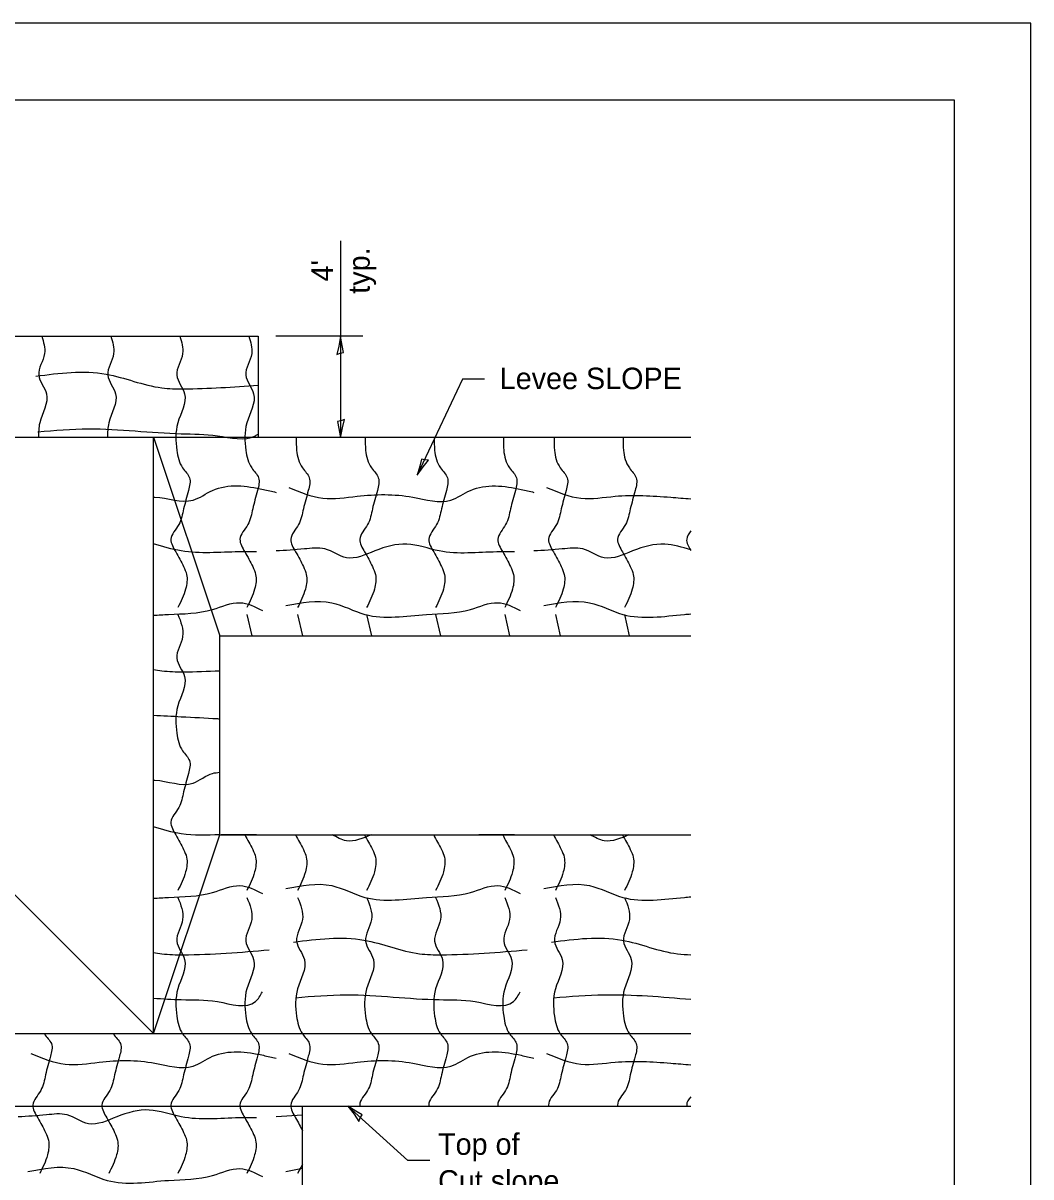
# Model space of a CAD drawing. Extents: x 0 to 2.83, y -0.12 to 1.83.
# Drawn here: x 2.286 to 2.833, y 1.207 to 1.833 of the extents above; entities that cross this region are included whole.
import ezdxf

# ---------------------------------------------------------------- set-up
doc = ezdxf.new("R2010")
doc.units = 0
for name, color, linetype in [('RD_Pr_Roadway_Dimensions', 7, 'Continuous'), ('RD_Pr_Roadway_Notes', 7, 'Continuous'), ('SH_General_Details', 7, 'Continuous'), ('SH_Printer_Plotting_Border', 7, 'Continuous')]:
    doc.layers.add(name, color=color, linetype=linetype)

msp = doc.modelspace()

# ---------------------------------------------------------------- linework, layer by layer
at = {"layer": 'RD_Pr_Roadway_Dimensions'}
for p, q in [((2.458365963465531, 1.7149738783539883), (2.458365963465531, 1.6632127515877282)), ((2.4704259634679153, 1.6632127515877282), (2.4232826301326944, 1.6632127515877282)), ((2.458365963465531, 1.6632127515877282), (2.458365963465531, 1.608074418246994))]:
    msp.add_line(p, q, dxfattribs=at)
for points in [[(2.456273963478018, 1.6532147515813507), (2.4581959634689583, 1.654028751591841), (2.4600379634765877, 1.6543427515829598), (2.459231963462193, 1.6582127515877283), (2.458365963465531, 1.6632127515877282), (2.457395963477154, 1.6578787515761948)], [(2.4604579634731603, 1.6180724182526267), (2.458535963462849, 1.6172584182421363), (2.456693963474591, 1.6169444182517625), (2.457499963468869, 1.613074418246994), (2.458365963465531, 1.608074418246994), (2.4593359634747696, 1.6134084182585275)]]:
    msp.add_lwpolyline(points, close=True, dxfattribs=at)
at = {"layer": 'RD_Pr_Roadway_Notes'}
for p, q in [((2.5245726301340357, 1.6399060849154985), (2.50002929680254, 1.5877877515758074)), ((2.5366326301364195, 1.6399060849154985), (2.5245726301340357, 1.6399060849154985)), ((2.494887630131651, 1.2154510849120712), (2.462395963477154, 1.2449927515784895)), ((2.5069476301340354, 1.2154510849120712), (2.494887630131651, 1.2154510849120712))]:
    msp.add_line(p, q, dxfattribs=at)
for points in [[(2.5061814812293246, 1.5959417134920753), (2.504095842904408, 1.5960241317751502), (2.5022956006793273, 1.5965248192156352), (2.501376019901593, 1.5926802246774232), (2.50002929680254, 1.5877877515758074), (2.5031793546942964, 1.592200187564144)], [(2.4683861247768593, 1.236719032009939), (2.46907681638654, 1.2386887084046996), (2.4700836389532284, 1.240262833019594), (2.4666780246963693, 1.242269902408371), (2.462395963477154, 1.2449927515784895), (2.465690036383082, 1.2406867627705134)]]:
    msp.add_lwpolyline(points, close=True, dxfattribs=at)
at = {"layer": 'SH_General_Details'}
for p, q in [((2.833327666646799, 1.8333333334724111), (-5.666646798514799e-06, 1.8333333334922792)), ((2.833327666666666, 0), (2.833327666666666, 1.8333333334922792)), ((2.142027630137463, 1.6632127515877282), (2.4137092968096927, 1.6632127515877282)), ((2.4137092968096927, 1.6632127515877282), (2.4137092968096927, 1.608074418246994)), ((1.6522242967953875, 1.6084177515904106), (2.6485659634737266, 1.6084177515904106)), ((2.3567476301459562, 1.2844177515904105), (2.3567476301459562, 1.6084177515904106)), ((2.3567476301459562, 1.6084177515904106), (2.3927476301459563, 1.5004177515904105)), ((2.407455963479538, 1.512101084908346), (2.4100926301350785, 1.5004177515904105)), ((2.435010963466574, 1.512101084908346), (2.437647630142231, 1.5004177515904105)), ((2.4725109634665743, 1.512101084908346), (2.475147630142231, 1.5004177515904105)), ((2.510010963466574, 1.512101084908346), (2.512647630142231, 1.5004177515904105)), ((2.547510963466574, 1.512101084908346), (2.5501476301422312, 1.5004177515904105)), ((2.5750659634737265, 1.512101084908346), (2.577702630129267, 1.5004177515904105)), ((2.6125659634737266, 1.512101084908346), (2.615202630129267, 1.5004177515904105)), ((2.3927476301459563, 1.5004177515904105), (2.6485659634737266, 1.5004177515904105)), ((2.3927476301459563, 1.3924177515904106), (2.3927476301459563, 1.5004177515904105)), ((2.2487476301459566, 1.3924177515904106), (2.3567476301459562, 1.2844177515904105)), ((2.3567476301459562, 1.2844177515904105), (2.3927476301459563, 1.3924177515904106)), ((2.3927476301459563, 1.3924177515904106), (2.6485659634737266, 1.3924177515904106)), ((1.6522242967953875, 1.2844177515904105), (2.6485659634737266, 1.2844177515904105)), ((1.6522242967953875, 1.2449927515784895), (2.6485659634737266, 1.2449927515784895)), ((2.4377476301459566, 0.49455108491579663), (2.4377476301459566, 1.2449927515784895)), ((2.4377476301459566, 1.2401694182554877), (2.423340963470001, 1.2391610849107302)), ((2.428644296812077, 1.2094527515771485), (2.4377476301459566, 1.211371084908644)), ((2.4377476301459566, 1.2131944182517624), (2.435010963466574, 1.2083877515795327))]:
    msp.add_line(p, q, dxfattribs=at)
msp.add_lwpolyline([(0.16666099999999995, 1.791666666825613), (2.791661000019868, 1.791666666825613), (2.791661000019868, 0.04166666682561239), (0.16666099999999995, 0.04166666682561239)], close=True, dxfattribs=at)
for points in [[(2.296042630142529, 1.6632127515877282), (2.2976109634702993, 1.6537527515890693), (2.294424296802838, 1.6420827515924967), (2.2986692968076063, 1.6320027515890694), (2.2949559634795382, 1.6160877515877283), (2.2942659634618057, 1.6084177515904106)], [(2.3335426301425293, 1.6632127515877282), (2.3351109634702993, 1.6537527515890693), (2.331924296802838, 1.6420827515924967), (2.3361692968076064, 1.6320027515890694), (2.3324559634795383, 1.6160877515877283), (2.3317659634618058, 1.6084177515904106)], [(2.3710426301425294, 1.6632127515877282), (2.3726109634702994, 1.6537527515890693), (2.369424296802838, 1.6420827515924967), (2.3736692968076065, 1.6320027515890694), (2.369955963479538, 1.6160877515877283), (2.369424296802838, 1.6012310849229492), (2.3726109634702994, 1.5916827515761054), (2.3763242967991127, 1.5863727515737212), (2.375790963477452, 1.579481084922949), (2.373135963466574, 1.5694010849202669), (2.3704892968004536, 1.5609110849107302), (2.3662442967956854, 1.5529527515771484), (2.368890963461806, 1.5460527515808737), (2.373135963466574, 1.5380960849131142), (2.3747259634604645, 1.5338577515880263), (2.37420096346419, 1.5258927515747642), (2.369955963479538, 1.5158127515914537)], [(2.408542630142529, 1.6632127515877282), (2.4101109634702995, 1.6537527515890693), (2.406924296802838, 1.6420827515924967), (2.411169296807606, 1.6320027515890694), (2.407455963479538, 1.6160877515877283), (2.406924296802838, 1.6012310849229492), (2.4101109634702995, 1.5916827515761054), (2.413824296799113, 1.5863727515737212), (2.413290963477452, 1.579481084922949), (2.410635963466574, 1.5694010849202669), (2.4079892968004537, 1.5609110849107302), (2.4037442967956855, 1.5529527515771484), (2.406390963461806, 1.5460527515808737), (2.410635963466574, 1.5380960849131142), (2.4122259634604646, 1.5338577515880263), (2.41170096346419, 1.5258927515747642), (2.407455963479538, 1.5158127515914537)], [(2.2928342968096924, 1.6415510849157966), (2.3310309634676174, 1.6426160849134124), (2.361270963477154, 1.6351827515761053), (2.372940963473727, 1.634651084920267), (2.4137092968096927, 1.6366177515784897)], [(2.2938909634618057, 1.6113110849062597), (2.321484296805222, 1.612901084920267), (2.371884296801497, 1.6102527515890694), (2.3915109634665743, 1.6091877515914537), (2.4122042967943442, 1.6091877515914537), (2.4137092968096927, 1.610094418248037)], [(2.4343059634631468, 1.6081044182578719), (2.4344792968099904, 1.6012310849229492), (2.437665963477452, 1.5916827515761054), (2.4413792968062653, 1.5863727515737212), (2.440845963465233, 1.579481084922949), (2.4381909634737267, 1.5694010849202669), (2.435544296807606, 1.5609110849107302), (2.431299296802838, 1.5529527515771484), (2.4339459634689584, 1.5460527515808737), (2.4381909634737267, 1.5380960849131142), (2.439780963467617, 1.5338577515880263), (2.4392559634713424, 1.5258927515747642), (2.435010963466574, 1.5158127515914537)], [(2.4718092967933014, 1.608159418245653), (2.4719792968099905, 1.6012310849229492), (2.475165963477452, 1.5916827515761054), (2.4788792968062654, 1.5863727515737212), (2.478345963465233, 1.579481084922949), (2.4756909634737267, 1.5694010849202669), (2.4730442968076063, 1.5609110849107302), (2.468799296802838, 1.5529527515771484), (2.4714459634689585, 1.5460527515808737), (2.4756909634737267, 1.5380960849131142), (2.477280963467617, 1.5338577515880263), (2.4767559634713425, 1.5258927515747642), (2.4725109634665743, 1.5158127515914537)], [(2.5093126301435724, 1.6082127515877283), (2.5094792968099906, 1.6012310849229492), (2.5126659634774517, 1.5916827515761054), (2.516379296806265, 1.5863727515737212), (2.515845963465233, 1.579481084922949), (2.513190963473727, 1.5694010849202669), (2.5105442968076064, 1.5609110849107302), (2.506299296802838, 1.5529527515771484), (2.508945963468958, 1.5460527515808737), (2.513190963473727, 1.5380960849131142), (2.5147809634676173, 1.5338577515880263), (2.5142559634713426, 1.5258927515747642), (2.510010963466574, 1.5158127515914537)], [(2.5468142968086496, 1.6082694182398414), (2.5469792968099907, 1.6012310849229492), (2.550165963477452, 1.5916827515761054), (2.553879296806265, 1.5863727515737212), (2.553345963465233, 1.579481084922949), (2.5506909634737265, 1.5694010849202669), (2.5480442968076065, 1.5609110849107302), (2.543799296802838, 1.5529527515771484), (2.5464459634689582, 1.5460527515808737), (2.5506909634737265, 1.5380960849131142), (2.5522809634676173, 1.5338577515880263), (2.5517559634713423, 1.5258927515747642), (2.547510963466574, 1.5158127515914537)], [(2.5743726301459566, 1.6083094182411826), (2.5745342967977716, 1.6012310849229492), (2.577720963465233, 1.5916827515761054), (2.5814342967933013, 1.5863727515737212), (2.5809009634723856, 1.579481084922949), (2.5782459634607626, 1.5694010849202669), (2.5755992967953873, 1.5609110849107302), (2.5713542968099907, 1.5529527515771484), (2.5740009634761107, 1.5460527515808737), (2.5782459634607626, 1.5380960849131142), (2.57983596347477, 1.5338577515880263), (2.579310963478495, 1.5258927515747642), (2.5750659634737265, 1.5158127515914537)], [(2.611874296811034, 1.608362751583258), (2.6120342967977717, 1.6012310849229492), (2.615220963465233, 1.5916827515761054), (2.6189342967933014, 1.5863727515737212), (2.6184009634723857, 1.579481084922949), (2.6157459634607627, 1.5694010849202669), (2.6130992967953874, 1.5609110849107302), (2.6088542968099904, 1.5529527515771484), (2.611500963476111, 1.5460527515808737), (2.6157459634607627, 1.5380960849131142), (2.61733596347477, 1.5338577515880263), (2.616810963478495, 1.5258927515747642), (2.6125659634737266, 1.5158127515914537)], [(2.3567476301459562, 1.5757877515758074), (2.3575592967933012, 1.5757677515747643), (2.3782442967956854, 1.5741777515808737), (2.3888559634750677, 1.579481084922949), (2.416449296799113, 1.5800127515795326), (2.423340963470001, 1.5784160849253333)], [(2.430234296805222, 1.5810710849168397), (2.4488042967980697, 1.5752360849181808), (2.4673742968110335, 1.5762927515904104), (2.497614296800454, 1.5757677515747643), (2.518299296802838, 1.5741777515808737), (2.528910963462849, 1.579481084922949), (2.5565042968062652, 1.5800127515795326), (2.563395963477154, 1.5784160849253333)], [(2.570289296812375, 1.5810710849168397), (2.588859296805222, 1.5752360849181808), (2.6074292967980695, 1.5762927515904104), (2.6376692968076063, 1.5757677515747643), (2.6485659634737266, 1.5748844182493782)], [(2.6485659634737266, 1.557527751585344), (2.6463542968099905, 1.5529527515771484), (2.6485659634737266, 1.5469044182504212)], [(2.4127292968099905, 1.5460527515808737), (2.403180963463147, 1.5460527515808737), (2.371884296801497, 1.5465860849226511), (2.3567476301459562, 1.550401084920267)], [(2.5527842967977716, 1.5460527515808737), (2.5432359634702992, 1.5460527515808737), (2.5119392968086496, 1.5465860849226511), (2.4944259634679153, 1.5502977515856422), (2.4769209634726836, 1.5465860849226511), (2.461539296812375, 1.5428727515737213), (2.4498609634702992, 1.547651084920267), (2.4387242967953875, 1.547651084920267), (2.423340963470001, 1.5465860849226511)], [(2.6485659634737266, 1.5470977515781916), (2.6344809634750677, 1.5502977515856422), (2.616975963460465, 1.5465860849226511), (2.601594296800156, 1.5428727515737213), (2.589915963477452, 1.547651084920267), (2.57877929680254, 1.547651084920267), (2.563395963477154, 1.5465860849226511)], [(2.3567476301459562, 1.5116194182435667), (2.3649842968052224, 1.512101084908346), (2.3888559634750677, 1.5147560849192239), (2.403714296804924, 1.5184677515829599), (2.415915963477452, 1.5142227515781916)], [(2.428644296812077, 1.5168777515890695), (2.453580963479538, 1.5184677515829599), (2.4716192967956854, 1.512101084908346), (2.5050392968123747, 1.512101084908346), (2.528910963462849, 1.5147560849192239), (2.543769296812077, 1.5184677515829599), (2.555970963465233, 1.5142227515781916)], [(2.568699296799113, 1.5168777515890695), (2.593635963466574, 1.5184677515829599), (2.611674296802838, 1.512101084908346), (2.645094296800156, 1.512101084908346), (2.6485659634737266, 1.5123977515901124)], [(2.369955963479538, 1.512101084908346), (2.3726109634702994, 1.5000410849253334), (2.369424296802838, 1.488371084908644), (2.3736692968076065, 1.4782910849253332), (2.369955963479538, 1.4623760849239922), (2.369424296802838, 1.4475177515747644), (2.3726109634702994, 1.4379710849131144), (2.3763242967991127, 1.4326610849107302), (2.375790963477452, 1.4257677515747642), (2.373135963466574, 1.4156877515914537), (2.3704892968004536, 1.4071977515819167), (2.3662442967956854, 1.3992410849134123), (2.368890963461806, 1.3923410849178828), (2.373135963466574, 1.384382751584301), (2.3747259634604645, 1.3801460849250353), (2.37420096346419, 1.372181084911028), (2.369955963479538, 1.362101084908346)], [(2.3567476301459562, 1.4821627515758073), (2.361270963477154, 1.4814710849131143), (2.372940963473727, 1.4809377515914537), (2.3927476301459563, 1.4814810849229492)], [(2.3567476301459562, 1.4573494182432687), (2.371884296801497, 1.4565410849253333), (2.3915109634665743, 1.455476084908346), (2.3927476301459563, 1.4553994182551897)], [(2.3567476301459562, 1.4220760849120713), (2.3575592967933012, 1.4220560849110282), (2.3782442967956854, 1.4204660849178827), (2.3888559634750677, 1.4257677515747642), (2.3927476301459563, 1.4263194182517624)], [(2.3927476301459563, 1.3924277515808738), (2.371884296801497, 1.3928727515737211), (2.3567476301459562, 1.3966894182565308)], [(2.4127292968099905, 1.3923410849178828), (2.403180963463147, 1.3923410849178828), (2.393502630141188, 1.3924177515904106)], [(2.406352630144913, 1.3924177515904106), (2.406390963461806, 1.3923410849178828), (2.410635963466574, 1.384382751584301), (2.4122259634604646, 1.3801460849250353), (2.41170096346419, 1.372181084911028), (2.407455963479538, 1.362101084908346)], [(2.4339076301326945, 1.3924177515904106), (2.4339459634689584, 1.3923410849178828), (2.4381909634737267, 1.384382751584301), (2.439780963467617, 1.3801460849250353), (2.4392559634713424, 1.372181084911028), (2.435010963466574, 1.362101084908346)], [(2.474955963479538, 1.3924177515904106), (2.461539296812375, 1.38916108491073), (2.453892630126883, 1.3924177515904106)], [(2.4714076301326946, 1.3924177515904106), (2.4714459634689585, 1.3923410849178828), (2.4756909634737267, 1.384382751584301), (2.477280963467617, 1.3801460849250353), (2.4767559634713425, 1.372181084911028), (2.4725109634665743, 1.362101084908346)], [(2.5089076301326942, 1.3924177515904106), (2.508945963468958, 1.3923410849178828), (2.513190963473727, 1.384382751584301), (2.5147809634676173, 1.3801460849250353), (2.5142559634713426, 1.372181084911028), (2.510010963466574, 1.362101084908346)], [(2.5527842967977716, 1.3923410849178828), (2.5432359634702992, 1.3923410849178828), (2.533557630128224, 1.3924177515904106)], [(2.5464076301326943, 1.3924177515904106), (2.5464459634689582, 1.3923410849178828), (2.5506909634737265, 1.384382751584301), (2.5522809634676173, 1.3801460849250353), (2.5517559634713423, 1.372181084911028), (2.547510963466574, 1.362101084908346)], [(2.573962630139847, 1.3924177515904106), (2.5740009634761107, 1.3923410849178828), (2.5782459634607626, 1.384382751584301), (2.57983596347477, 1.3801460849250353), (2.579310963478495, 1.372181084911028), (2.5750659634737265, 1.362101084908346)], [(2.615010963466574, 1.3924177515904106), (2.601594296800156, 1.38916108491073), (2.5939476301340356, 1.3924177515904106)], [(2.611462630139847, 1.3924177515904106), (2.611500963476111, 1.3923410849178828), (2.6157459634607627, 1.384382751584301), (2.61733596347477, 1.3801460849250353), (2.616810963478495, 1.372181084911028), (2.6125659634737266, 1.362101084908346)], [(2.428644296812077, 1.3631660849253333), (2.453580963479538, 1.3647560849192237), (2.4716192967956854, 1.3583877515795326), (2.5050392968123747, 1.3583877515795326), (2.528910963462849, 1.3610427515904104), (2.543769296812077, 1.3647560849192237), (2.555970963465233, 1.3605110849144555)], [(2.568699296799113, 1.3631660849253333), (2.593635963466574, 1.3647560849192237), (2.611674296802838, 1.3583877515795326), (2.645094296800156, 1.3583877515795326), (2.6485659634737266, 1.3586860849062599)], [(2.3567476301459562, 1.3579060849154985), (2.3649842968052224, 1.3583877515795326), (2.3888559634750677, 1.3610427515904104), (2.403714296804924, 1.3647560849192237), (2.415915963477452, 1.3605110849144555)], [(2.369955963479538, 1.3583877515795326), (2.3726109634702994, 1.3463277515771486), (2.369424296802838, 1.3346577515805758), (2.3736692968076065, 1.3245777515771484), (2.369955963479538, 1.3086627515758074), (2.369424296802838, 1.2938060849110282), (2.3726109634702994, 1.284257751584301), (2.3763242967991127, 1.2789477515819168), (2.375790963477452, 1.2720560849110283), (2.373135963466574, 1.261976084908346), (2.3704892968004536, 1.2534860849181808), (2.3662442967956854, 1.245527751585344), (2.368890963461806, 1.2386277515890693), (2.373135963466574, 1.2306710849205649), (2.3747259634604645, 1.2264327515761053), (2.37420096346419, 1.2184677515829598), (2.369955963479538, 1.2083877515795327)], [(2.407455963479538, 1.3583877515795326), (2.4101109634702995, 1.3463277515771486), (2.406924296802838, 1.3346577515805758), (2.411169296807606, 1.3245777515771484), (2.407455963479538, 1.3086627515758074), (2.406924296802838, 1.2938060849110282), (2.4101109634702995, 1.284257751584301), (2.413824296799113, 1.2789477515819168), (2.413290963477452, 1.2720560849110283), (2.410635963466574, 1.261976084908346), (2.4079892968004537, 1.2534860849181808), (2.4037442967956855, 1.245527751585344), (2.406390963461806, 1.2386277515890693), (2.410635963466574, 1.2306710849205649), (2.4122259634604646, 1.2264327515761053), (2.41170096346419, 1.2184677515829598), (2.407455963479538, 1.2083877515795327)], [(2.435010963466574, 1.3583877515795326), (2.437665963477452, 1.3463277515771486), (2.4344792968099904, 1.3346577515805758), (2.4387242967953875, 1.3245777515771484), (2.435010963466574, 1.3086627515758074), (2.4344792968099904, 1.2938060849110282), (2.437665963477452, 1.284257751584301), (2.4413792968062653, 1.2789477515819168), (2.440845963465233, 1.2720560849110283), (2.4381909634737267, 1.261976084908346), (2.435544296807606, 1.2534860849181808), (2.431299296802838, 1.245527751585344), (2.4339459634689584, 1.2386277515890693), (2.4377476301459566, 1.231554418245951)], [(2.4725109634665743, 1.3583877515795326), (2.475165963477452, 1.3463277515771486), (2.4719792968099905, 1.3346577515805758), (2.4762242967953876, 1.3245777515771484), (2.4725109634665743, 1.3086627515758074), (2.4719792968099905, 1.2938060849110282), (2.475165963477452, 1.284257751584301), (2.4788792968062654, 1.2789477515819168), (2.478345963465233, 1.2720560849110283), (2.4756909634737267, 1.261976084908346), (2.4730442968076063, 1.2534860849181808), (2.468799296802838, 1.245527751585344), (2.4688426301350788, 1.2449927515784895)], [(2.510010963466574, 1.3583877515795326), (2.5126659634774517, 1.3463277515771486), (2.5094792968099906, 1.3346577515805758), (2.5137242967953872, 1.3245777515771484), (2.510010963466574, 1.3086627515758074), (2.5094792968099906, 1.2938060849110282), (2.5126659634774517, 1.284257751584301), (2.516379296806265, 1.2789477515819168), (2.515845963465233, 1.2720560849110283), (2.513190963473727, 1.261976084908346), (2.5105442968076064, 1.2534860849181808), (2.506299296802838, 1.245527751585344), (2.5063426301350784, 1.2449927515784895)], [(2.547510963466574, 1.3583877515795326), (2.550165963477452, 1.3463277515771486), (2.5469792968099907, 1.3346577515805758), (2.5512242967953873, 1.3245777515771484), (2.547510963466574, 1.3086627515758074), (2.5469792968099907, 1.2938060849110282), (2.550165963477452, 1.284257751584301), (2.553879296806265, 1.2789477515819168), (2.553345963465233, 1.2720560849110283), (2.5506909634737265, 1.261976084908346), (2.5480442968076065, 1.2534860849181808), (2.543799296802838, 1.245527751585344), (2.5438426301350785, 1.2449927515784895)], [(2.5750659634737265, 1.3583877515795326), (2.577720963465233, 1.3463277515771486), (2.5745342967977716, 1.3346577515805758), (2.57877929680254, 1.3245777515771484), (2.5750659634737265, 1.3086627515758074), (2.5745342967977716, 1.2938060849110282), (2.577720963465233, 1.284257751584301), (2.5814342967933013, 1.2789477515819168), (2.5809009634723856, 1.2720560849110283), (2.5782459634607626, 1.261976084908346), (2.5755992967953873, 1.2534860849181808), (2.5713542968099907, 1.245527751585344), (2.571397630142231, 1.2449927515784895)], [(2.6125659634737266, 1.3583877515795326), (2.615220963465233, 1.3463277515771486), (2.6120342967977717, 1.3346577515805758), (2.61627929680254, 1.3245777515771484), (2.6125659634737266, 1.3086627515758074), (2.6120342967977717, 1.2938060849110282), (2.615220963465233, 1.284257751584301), (2.6189342967933014, 1.2789477515819168), (2.6184009634723857, 1.2720560849110283), (2.6157459634607627, 1.261976084908346), (2.6130992967953874, 1.2534860849181808), (2.6088542968099904, 1.245527751585344), (2.608897630142231, 1.2449927515784895)], [(2.4328892967967284, 1.3341260849239922), (2.4710859634747697, 1.335191084921608), (2.50132596346419, 1.327757751584301), (2.512995963460763, 1.327226084908346), (2.5596842967933013, 1.3298810849192237)], [(2.572944296803881, 1.3341260849239922), (2.6111409634618057, 1.335191084921608), (2.6413809634713425, 1.327757751584301), (2.6485659634737266, 1.3272594182493782)], [(2.3567476301459562, 1.3284494182469941), (2.361270963477154, 1.327757751584301), (2.372940963473727, 1.327226084908346), (2.4196292968062654, 1.3298810849192237)], [(2.3567476301459562, 1.3036360849144555), (2.371884296801497, 1.3028277515771485), (2.3915109634665743, 1.3017627515795327), (2.4122042967943442, 1.3017627515795327), (2.415915963477452, 1.307066084921608)], [(2.4339459634689584, 1.3038860849144553), (2.461539296812375, 1.305476084908346), (2.5119392968086496, 1.3028277515771485), (2.5315659634737266, 1.3017627515795327), (2.552259296801497, 1.3017627515795327), (2.555970963465233, 1.307066084921608)], [(2.5740009634761107, 1.3038860849144553), (2.601594296800156, 1.305476084908346), (2.6485659634737266, 1.3030127515795327)], [(2.297540963477452, 1.2844177515904105), (2.2976109634702993, 1.284257751584301), (2.3013242967991125, 1.2789477515819168), (2.300790963477452, 1.2720560849110283), (2.2981359634665743, 1.261976084908346), (2.295489296800454, 1.2534860849181808), (2.2912442967956856, 1.245527751585344), (2.2938909634618057, 1.2386277515890693), (2.2981359634665743, 1.2306710849205649), (2.2997259634604648, 1.2264327515761053), (2.29920096346419, 1.2184677515829598), (2.2949559634795382, 1.2083877515795327)], [(2.335040963477452, 1.2844177515904105), (2.3351109634702993, 1.284257751584301), (2.3388242967991126, 1.2789477515819168), (2.338290963477452, 1.2720560849110283), (2.335635963466574, 1.261976084908346), (2.332989296800454, 1.2534860849181808), (2.3287442967956853, 1.245527751585344), (2.3313909634618057, 1.2386277515890693), (2.335635963466574, 1.2306710849205649), (2.337225963460465, 1.2264327515761053), (2.3367009634641898, 1.2184677515829598), (2.3324559634795383, 1.2083877515795327)], [(2.29017929679807, 1.2736460849250353), (2.3087492968110337, 1.2678110849062598), (2.327319296803881, 1.2688677515784896), (2.3575592967933012, 1.26834275158296), (2.3782442967956854, 1.2667527515890693), (2.3888559634750677, 1.2720560849110283), (2.416449296799113, 1.2725877515877284), (2.423340963470001, 1.2709910849134123)], [(2.430234296805222, 1.2736460849250353), (2.4488042967980697, 1.2678110849062598), (2.4673742968110335, 1.2688677515784896), (2.497614296800454, 1.26834275158296), (2.518299296802838, 1.2667527515890693), (2.528910963462849, 1.2720560849110283), (2.5565042968062652, 1.2725877515877284), (2.563395963477154, 1.2709910849134123)], [(2.570289296812375, 1.2736460849250353), (2.588859296805222, 1.2678110849062598), (2.6074292967980695, 1.2688677515784896), (2.6376692968076063, 1.26834275158296), (2.6485659634737266, 1.2674594182575738)], [(2.6485659634737266, 1.250102751573423), (2.6463542968099905, 1.245527751585344), (2.646397630142231, 1.2449927515784895)], [(2.4127292968099905, 1.2386277515890693), (2.403180963463147, 1.2386277515890693), (2.371884296801497, 1.2391610849107302), (2.3543709634607626, 1.2428727515737212), (2.336865963465531, 1.2391610849107302), (2.321484296805222, 1.2354477515819169), (2.309805963463147, 1.240226084908346), (2.2986692968076063, 1.240226084908346), (2.283285963462849, 1.2391610849107302)], [(2.288589296804924, 1.2094527515771485), (2.3135259634723857, 1.2110427515904105), (2.3315642968086494, 1.2046760849157965), (2.3649842968052224, 1.2046760849157965), (2.3888559634750677, 1.207331084907303), (2.403714296804924, 1.2110427515904105), (2.415915963477452, 1.206797751585642)]]:
    msp.add_spline(points, degree=3, dxfattribs=at)
at = {"layer": 'SH_Printer_Plotting_Border'}
msp.add_lwpolyline([(-5.666646798514799e-06, 0), (2.8333276668454803, 0), (2.8333276668454803, 1.8333333334922792), (-5.666646798514799e-06, 1.8333333334922792)], close=True, dxfattribs=at)

# ---------------------------------------------------------------- texts
at = {"layer": 'RD_Pr_Roadway_Dimensions'}
for s, p in [('typ.', (2.4741993001325024, 1.6863290208645414)), ("4'", (2.454199296799113, 1.6929567262674161))]:
    msp.add_text(s, height=0.011666669999999999, rotation=90, dxfattribs=at).set_placement(p)
at = {"layer": 'RD_Pr_Roadway_Notes'}
for s, p in [('Levee SLOPE', (2.5448392968049243, 1.6344794182578721)), ('Top of', (2.511330963479538, 1.2185244182551898)), ('Cut slope', (2.511330963479538, 1.1985244182551897))]:
    msp.add_text(s, height=0.011666669999999999, dxfattribs=at).set_placement(p)

doc.saveas('drawing.dxf')
